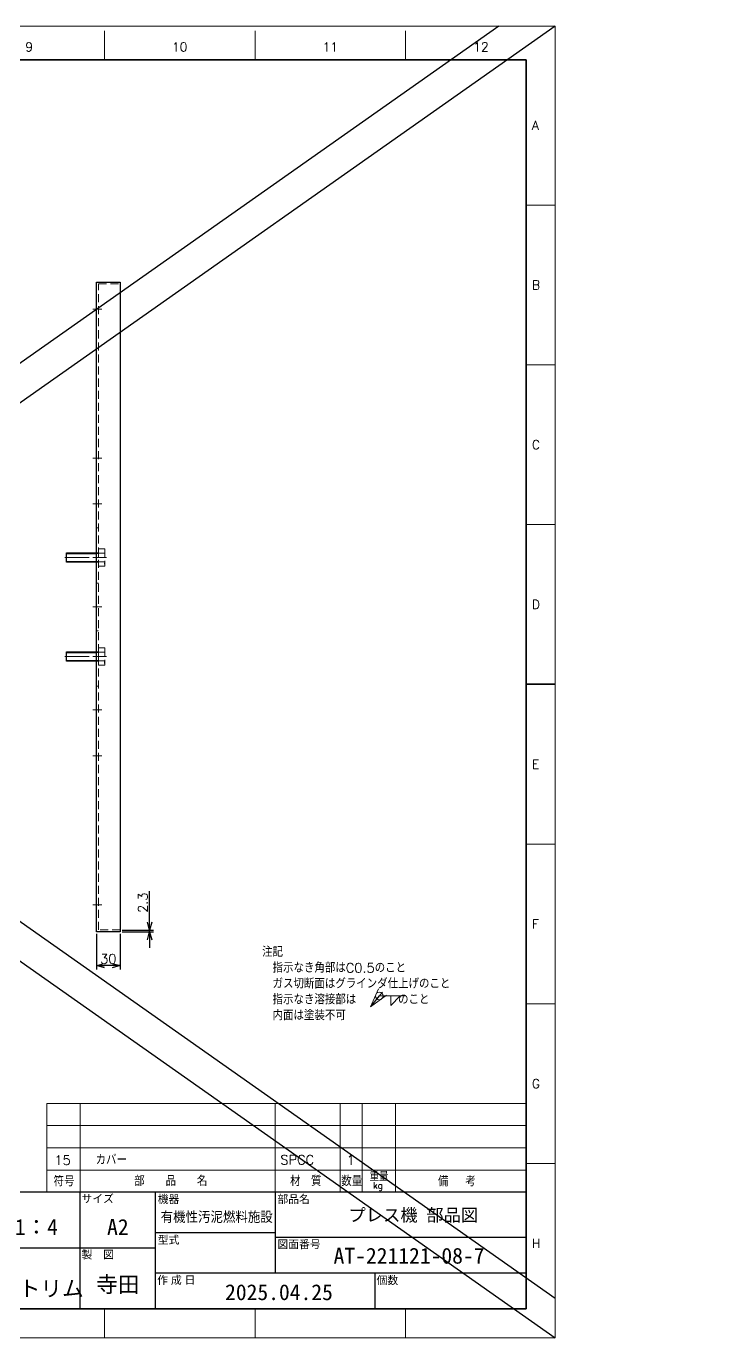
# Model space of a CAD drawing. Header units: millimetres. Extents: x 0 to 7745, y -34 to 1846.
# Drawn here: x 1684 to 2538, y 0 to 1655 of the extents above; entities that cross this region are included whole.
import ezdxf
from ezdxf import colors
from ezdxf.entities.mleader import LeaderData, LeaderLine
from ezdxf.enums import TextEntityAlignment as Align
from ezdxf.math import Vec2, Vec3

# ---------------------------------------------------------------- set-up
doc = ezdxf.new("R2010")
doc.units = ezdxf.units.MM
doc.header["$LTSCALE"] = 1.6
doc.header["$PDMODE"] = 99
doc.header["$PDSIZE"] = 1
doc.linetypes.add('CENTER2', pattern=[28.575, 19.05, -3.175, 3.175, -3.175])
doc.linetypes.add('HIDDEN', pattern=[9.525, 6.35, -3.175])
for name, color, linetype, lineweight in [('04_HIDDEN', 2, 'HIDDEN', 13), ('05_CENTER', 4, 'CENTER2', 13), ('07_TEXT', 3, 'Continuous', 13), ('08_DIM', 3, 'Continuous', 13), ('90_FRAME', 5, 'Continuous', 35)]:
    doc.layers.add(name, color=color, linetype=linetype, lineweight=lineweight)
doc.layers.add('10_DRAFT', color=8, linetype='Continuous', lineweight=0, plot=False)
doc.layers.add('91_BLANK', color=5, linetype='Continuous', lineweight=0, plot=False)
doc.styles.add('KSS_TXT', font='txt.shx', dxfattribs={"bigfont": 'extfont2.shx'})
doc.styles.add('KSS_TXT_L', font='txt.shx', dxfattribs={"height": 12, "bigfont": 'extfont2.shx'})
doc.styles.add('MS_G', font='MS Gothic.ttf')
doc.styles.get("Standard").update_dxf_attribs({"font": 'txt.shx', "bigfont": 'extfont2.shx'})
doc.styles.add('表題用', font='MS PGothic.ttf')
doc.dimstyles.new('KSS_DIM', dxfattribs={"dimscale": 4, "dimtxt": 3, "dimasz": 2.5, "dimexe": 1.25, "dimexo": 0.625, "dimtad": 1, "dimdsep": 46, "dimtxsty": 'KSS_TXT', "dimblk": 'OPEN30', "dimcen": 0, "dimazin": 2, "dimtfac": 0.75, "dimtmove": 0, "dimatfit": 3, "dimldrblk": 'OPEN30', "dimfxl": 1.25, "dimtolj": 1, "dimarcsym": 0})

# ---------------------------------------------------------------- blocks, each defined once
blk = doc.blocks.new('Weld-line')
blk.add_line((0, 0), (1, 0))
blk = doc.blocks.new('Weld10-s5')
blk.add_circle((0, 0), 2)
blk = doc.blocks.new('Weld10-a1')
for p, q in [((5, 0), (0, 5)), ((0, 5), (0, 0)), ((0, 0), (5, 0))]:
    blk.add_line(p, q)
at = {"width": 0.9}
blk.add_attdef('S', text='', height=2.8, dxfattribs=at).set_placement((-2, 1), align=Align.RIGHT)
blk.add_attdef('L', (8, 1), '', height=2.8, dxfattribs=at)
blk = doc.blocks.new('_Open30')
at = {"color": 0, "linetype": 'ByBlock', "lineweight": -2}
for p, q in [((-1, 0.268), (0, 0)), ((0, 0), (-1, -0.268)), ((0, 0), (-1, 0))]:
    blk.add_line(p, q, dxfattribs=at)
blk = doc.blocks.new('A$C32E92F6D_1')
at = {"color": 0}
for p, q in [((-11, 8), (11, 8)), ((-11, 0), (-11, 8)), ((-11, 0), (11, 0)), ((-5.5, 0), (-5.5, 8)), ((5.5, 0), (5.5, 8)), ((11, 0), (11, 8))]:
    blk.add_line(p, q, dxfattribs=at)
at = {"color": 0, "linetype": 'CENTER2'}
blk.add_line((0, -42.1), (0, 10.1), dxfattribs=at)
at = {"color": 0, "linetype": 'HIDDEN'}
for p, q in [((-6, -40), (-6, 0)), ((-5.1, -40), (-5.1, 0)), ((5.1, -40), (5.1, 0)), ((6, -40), (6, 0)), ((-6, -40), (6, -40))]:
    blk.add_line(p, q, dxfattribs=at)
at = {"layer": '10_DRAFT', "style": 'KSS_TXT_L'}
blk.add_text('BT-M12x40L', height=0.3, dxfattribs=at).set_placement((6.3, 7.7))
blk = doc.blocks.new('*D152')
at = {"layer": '08_DIM', "color": 0, "lineweight": -2, "transparency": 16777216}
for p, q in [((1773.1, 509.9), (1773.1, 464.7)), ((1803.1, 509.9), (1803.1, 464.7)), ((1793.1, 469.7), (1783.1, 469.7))]:
    blk.add_line(p, q, dxfattribs=at)
at = {"layer": 'Defpoints', "color": 0, "transparency": 16777216}
for p in [(1773.1, 512.4), (1803.1, 512.4), (1773.1, 469.7)]:
    blk.add_point(p, dxfattribs=at)
at = {"layer": '08_DIM', "color": 0, "lineweight": -2, "transparency": 16777216, "xscale": 10, "yscale": 10, "zscale": 10, "rotation": 180}
blk.add_blockref('_Open30', (1773.1, 469.7), dxfattribs=at)
at = {"layer": '08_DIM', "color": 0, "lineweight": -2, "transparency": 16777216, "xscale": 10, "yscale": 10, "zscale": 10}
blk.add_blockref('_Open30', (1803.1, 469.7), dxfattribs=at)
at = {"layer": '08_DIM', "color": 0, "transparency": 16777216, "insert": (1788.1, 478.2), "char_height": 12, "attachment_point": 5, "style": 'KSS_TXT'}
blk.add_mtext('\\A1;30', dxfattribs=at)
blk = doc.blocks.new('*D156')
at = {"layer": '08_DIM', "color": 0, "lineweight": -2, "transparency": 16777216}
for p, q in [((1840.1, 524.7), (1840.1, 563.7)), ((1805.6, 514.7), (1845.1, 514.7)), ((1840.1, 512.4), (1840.1, 514.7)), ((1805.6, 512.4), (1845.1, 512.4)), ((1840.1, 502.4), (1840.1, 492.4))]:
    blk.add_line(p, q, dxfattribs=at)
at = {"layer": 'Defpoints', "color": 0, "transparency": 16777216}
for p in [(1803.1, 514.7), (1840.1, 514.7), (1803.1, 512.4)]:
    blk.add_point(p, dxfattribs=at)
at = {"layer": '08_DIM', "color": 0, "lineweight": -2, "transparency": 16777216, "xscale": 10, "yscale": 10, "zscale": 10}
for p, rotation in [((1840.1, 514.7), 270), ((1840.1, 512.4), 90)]:
    blk.add_blockref('_Open30', p, dxfattribs=dict(at, rotation=rotation))
at = {"layer": '08_DIM', "color": 0, "transparency": 16777216, "insert": (1831.6, 549.2), "char_height": 12, "attachment_point": 5, "rotation": 90, "style": 'KSS_TXT'}
blk.add_mtext('\\A1;2.3', dxfattribs=at)
blk = doc.blocks.new('AM_BALLOON1')
at = {"transparency": 16777216}
blk.add_circle((0, 0), 5, dxfattribs=at)
blk.add_attdef('B_NUMBER', text='', height=3, dxfattribs=at).set_placement((0, 0), align=Align.MIDDLE_CENTER)
blk = doc.blocks.new('_OPEN')
at = {"color": 0, "linetype": 'ByBlock'}
for p, q in [((-1, 0.17), (0, 0)), ((0, 0), (-1, -0.17)), ((0, 0), (-1, 0))]:
    blk.add_line(p, q, dxfattribs=at)
blk = doc.blocks.new('Jis_w20130906110600')
blk.add_blockref('Weld10-s5', (0, 0))
at = {"xscale": -1, "rotation": 180}
blk.add_blockref('Weld10-a1', (6, 0), dxfattribs=at)
at = {"layer": '08_DIM', "xscale": 14, "yscale": 14, "zscale": 14}
blk.add_blockref('Weld-line', (0, 0), dxfattribs=at)
at = {"style": 'KSS_TXT', "flags": 1}
blk.add_attdef('JISINFO', (0, 0), '', height=3, dxfattribs=at)
at = {"layer": '08_DIM'}
blk.add_leader([(-4.63, -5.77), (0, 0)], dimstyle='KSS_DIM', dxfattribs=at)

msp = doc.modelspace()

# ---------------------------------------------------------------- linework, layer by layer
for p, q in [((0, 1655.492), (2352.09, 0)), ((2352.09, 1655.492), (0, 0)), ((2281.051, 1655.492), (0, 50)), ((71.039, 1655.492), (2352.09, 50)), ((1735.44, 978.927), (1735.44, 990.927)), ((1735.44, 990.927), (1773.14, 990.927)), ((1735.44, 989.98), (1773.14, 989.98)), ((1735.44, 979.874), (1773.14, 979.874)), ((1773.14, 978.927), (1735.44, 978.927)), ((1735.44, 853.927), (1735.44, 865.927)), ((1735.44, 865.927), (1773.14, 865.927)), ((1735.44, 864.98), (1773.14, 864.98)), ((1735.44, 854.874), (1773.14, 854.874)), ((1773.14, 853.927), (1735.44, 853.927))]:
    msp.add_line(p, q)
at = {"color": 0}
msp.add_lwpolyline([(1773.14, 512.427), (1773.14, 1332.427), (1803.14, 1332.427), (1803.14, 512.427)], close=True, dxfattribs=at)
at = {"layer": '04_HIDDEN'}
for p, q in [((1775.44, 514.727), (1775.44, 1330.127)), ((1775.44, 1330.127), (1803.14, 1330.127)), ((1775.44, 1022.427), (1773.14, 1022.427)), ((1775.44, 952.427), (1773.14, 952.427)), ((1775.44, 892.427), (1773.14, 892.427)), ((1775.44, 822.427), (1773.14, 822.427)), ((1803.14, 514.727), (1775.44, 514.727))]:
    msp.add_line(p, q, dxfattribs=at)
at = {"layer": '05_CENTER'}
for p, q in [((1768.578, 1298.427), (1779.982, 1298.427)), ((1768.578, 1110.427), (1779.982, 1110.427)), ((1768.578, 1052.427), (1779.982, 1052.427)), ((1768.578, 984.927), (1779.982, 984.927)), ((1768.578, 922.427), (1779.982, 922.427)), ((1768.578, 859.927), (1779.982, 859.927)), ((1768.578, 792.427), (1779.982, 792.427)), ((1768.578, 734.427), (1779.982, 734.427)), ((1768.578, 546.427), (1779.982, 546.427))]:
    msp.add_line(p, q, dxfattribs=at)
at = {"layer": '10_DRAFT'}
msp.add_line((1775.44, 922.427), (1773.14, 922.427), dxfattribs=at)
at = {"layer": '90_FRAME', "color": 4, "lineweight": 13}
for p, q in [((1783.073, 1613), (1783.073, 1649.812)), ((1973.164, 1613), (1973.164, 1649.812)), ((2163.255, 1613), (2163.255, 1649.812)), ((2352.09, 1429.72), (2315.279, 1429.72)), ((2352.09, 1228.088), (2315.279, 1228.088)), ((2352.09, 1026.456), (2315.279, 1026.456)), ((2352.09, 623.192), (2315.279, 623.192)), ((2352.09, 421.56), (2315.279, 421.56)), ((1710.393, 295.733), (1710.393, 183.733)), ((1710.393, 295.733), (2315.279, 295.733)), ((1752.393, 295.733), (1752.393, 183.733)), ((1998.755, 295.733), (1998.755, 183.733)), ((2080.531, 295.733), (2080.531, 183.733)), ((2108.531, 295.733), (2108.531, 183.733)), ((2150.531, 295.733), (2150.531, 183.733)), ((1710.393, 267.733), (2315.279, 267.733)), ((1710.393, 239.733), (2315.279, 239.733)), ((2352.09, 219.928), (2315.279, 219.928)), ((1710.393, 211.733), (2315.279, 211.733)), ((1783.073, 0), (1783.073, 36.647)), ((1973.164, 0), (1973.164, 36.647)), ((2163.255, 0), (2163.255, 36.647))]:
    msp.add_line(p, q, dxfattribs=at)
at = {"layer": '90_FRAME'}
msp.add_line((2352.09, 824.824), (2315.279, 824.824), dxfattribs=at)
at = {"layer": '90_FRAME', "color": 0, "lineweight": 25}
for p, q in [((1752.393, 36.647), (1752.393, 183.733)), ((1847.707, 36.647), (1847.707, 183.733)), ((1998.755, 183.733), (1998.755, 81.904)), ((1847.707, 132.819), (1998.755, 132.819)), ((1998.755, 127.162), (2315.279, 127.162)), ((1847.707, 113.019), (1523.279, 113.019)), ((1847.707, 81.904), (2315.279, 81.904)), ((2124.25, 81.904), (2124.25, 36.647))]:
    msp.add_line(p, q, dxfattribs=at)
at = {"layer": '90_FRAME'}
msp.add_lwpolyline([(110.322, 36.647), (2315.279, 36.647), (2315.279, 1613), (110.322, 1613)], close=True, dxfattribs=at)
at = {"layer": '90_FRAME', "color": 0, "lineweight": 25}
msp.add_lwpolyline([(1523.279, 36.647), (2315.279, 36.647), (2315.279, 183.733), (1523.279, 183.733)], close=True, dxfattribs=at)
at = {"layer": '91_BLANK'}
msp.add_lwpolyline([(0, 0), (2352.09, 0), (2352.09, 1655.492), (0, 1655.492)], close=True, dxfattribs=at)

# ---------------------------------------------------------------- block references
at = {"layer": '04_HIDDEN', "rotation": 270}
for p in [(1775.44, 984.927), (1775.44, 859.927)]:
    msp.add_blockref('A$C32E92F6D_1', p, dxfattribs=at)
at = {"layer": '08_DIM', "xscale": 2.4, "yscale": 2.4, "zscale": 2.4}
msp.add_blockref('Jis_w20130906110600', (2129.997, 431.431), dxfattribs=at)

# ---------------------------------------------------------------- texts
at = {"layer": '07_TEXT', "ltscale": 2, "insert": (1982.123, 492.959), "char_height": 12, "attachment_point": 1}
msp.add_mtext_dynamic_manual_height_columns('注記\\P\u3000指示なき角部はC0.5のこと\\P\u3000ガス切断面はグラインダ仕上げのこと\\P\u3000指示なき溶接部は\u3000\u3000\u3000\u3000のこと\\P\u3000内面は塗装不可', width=285.79017, gutter_width=15, heights=[98.281], dxfattribs=at)
at = {"layer": '90_FRAME', "color": 0, "lineweight": 13, "style": 'KSS_TXT'}
for s, p in [('9', (1688.028, 1620.332)), ('10', (1878.119, 1620.332)), ('11', (2068.209, 1620.332)), ('12', (2258.3, 1620.332))]:
    msp.add_text(s, height=11.36, dxfattribs=at).set_placement(p, align=Align.BOTTOM_CENTER)
for s, p in [('A', (2322.597, 1530.536)), ('B', (2322.597, 1328.904)), ('C', (2322.597, 1127.272)), ('D', (2322.597, 925.64)), ('E', (2322.597, 724.008)), ('F', (2322.597, 522.376)), ('G', (2322.597, 320.744)), ('H', (2322.597, 119.111))]:
    msp.add_text(s, height=11.36, dxfattribs=at).set_placement(p, align=Align.MIDDLE_LEFT)
at = {"layer": '90_FRAME', "color": 3, "lineweight": 13}
for s, p in [('15', (1730.363, 224.223)), ('1', (2093.988, 224.424))]:
    msp.add_text(s, height=12, dxfattribs=at).set_placement(p, align=Align.MIDDLE_CENTER)
for s, height, p in [('カバー', 12, (1771.9, 218.531)), ('SPCC', 12, (2005.2, 218.69)), ('符号', 12, (1718.945, 191.359)), ('部\u3000\u3000品\u3000\u3000名', 12, (1820.674, 191.794)), ('材\u3000質', 12, (2017.428, 191.65)), ('数量', 12, (2082.002, 191.56)), ('重量', 10, (2117.678, 198.104)), ('備  考', 12, (2204.053, 191.359)), ('kg', 8, (2122.098, 188.32))]:
    msp.add_text(s, height=height, dxfattribs=at).set_placement(p)
at = {"layer": '90_FRAME', "color": 0, "style": '表題用'}
for s, p in [('サイズ', (1754.187, 175.622)), ('機器', (1850.425, 175.041)), ('部品名', (2001.473, 175.041)), ('型式', (1850.425, 123.627)), ('図面番号', (2001.473, 117.97)), ('製\u3000図', (1754.187, 104.908)), ('作 成 日', (1849.735, 72.833)), ('個数', (2126.625, 72.556))]:
    msp.add_text(s, height=10, dxfattribs=at).set_placement(p, align=Align.MIDDLE_LEFT)
at = {"layer": '90_FRAME', "color": 0, "style": 'MS_G'}
msp.add_text('A2', height=20, dxfattribs=at).set_placement((1800.05, 139.89), align=Align.MIDDLE)
at = {"layer": '90_FRAME', "color": 0, "style": 'MS_G', "width": 0.9}
msp.add_text('有機性汚泥燃料施設', height=12.8, dxfattribs=at).set_placement((1924.836, 146.316), align=Align.CENTER)
at = {"layer": '90_FRAME', "color": 0, "style": 'MS_G'}
msp.add_text('プレス機 部品図', height=16, dxfattribs=at).set_placement((2172.988, 146.89), align=Align.CENTER)
for s, p in [('AT-221121-08-7', (2072.334, 93.546)), ('2025.04.25', (1935.378, 47.511))]:
    msp.add_text(s, height=20, dxfattribs=at).set_placement(p)
at = {"layer": '90_FRAME', "color": 4, "style": 'MS_G'}
msp.add_text('アクアトリム', height=20, dxfattribs=at).set_placement((1593.26, 52.212))
at = {"layer": '90_FRAME', "color": 0, "style": 'MS_G'}
for tag, p in [('1：4', (1697.236, 139.89)), ('寺田', (1800.05, 67.762))]:
    msp.add_attdef(tag, text='', height=20, dxfattribs=at).set_placement(p, align=Align.MIDDLE)

# ---------------------------------------------------------------- dimensions: what is measured, and where the dimension line sits
at = {"layer": '08_DIM'}
dim = msp.add_linear_dim(base=(1840.085, 514.727), p1=(1803.14, 512.427), p2=(1803.14, 514.727), angle=90, dimstyle='KSS_DIM', dxfattribs=at)
dim.commit()
dim.dimension.update_dxf_attribs({"geometry": '*D156', "text_midpoint": (1831.585, 549.227)})
dim = msp.add_linear_dim(base=(1773.14, 469.656), p1=(1803.14, 512.427), p2=(1773.14, 512.427), dimstyle='KSS_DIM', dxfattribs=at)
dim.commit()
dim.dimension.update_dxf_attribs({"geometry": '*D152', "text_midpoint": (1788.14, 478.156)})

# ---------------------------------------------------------------- leaders
ml = msp.add_multileader_block('Standard', dxfattribs=at)
ml.set_content('AM_BALLOON1', color=256, scale=5)
ml.set_attribute('B_NUMBER', '15', width=0)
ml.set_leader_properties(color=256, linetype='ByLayer', lineweight=-1)
ml.set_arrow_properties(name='OPEN')
ml.build(insert=Vec2(0, 0))
ml.multileader.update_dxf_attribs({"leader_type": 0, "has_dogleg": 0, "text_right_attachment_type": 6, "dogleg_length": 0, "arrow_head_size": 10, "scale": 2.5, "block_connection_type": 1})
ctx = ml.context
ctx.base_point, ctx.scale, ctx.char_height, ctx.arrow_head_size, ctx.landing_gap_size, ctx.plane_origin = Vec3(2879.573, 1521.239), 2.5, 20, 10, 10, Vec3(2879.573, 1521.239)
ctx.right_attachment, ctx.attachment_type = 6, 1
notes = []
notes.append((ctx, [(0, (0, 0, 0), (0, 0), (1, 0), 1, [])]))
ctx.block.insert = Vec3(2879.573, 1521.239)
ml = msp.add_multileader_block('Standard', dxfattribs=at)
ml.set_content('AM_BALLOON1', color=256, scale=5)
ml.set_attribute('B_NUMBER', '15', width=0)
ml.set_leader_properties(color=256, linetype='ByLayer', lineweight=-1)
ml.set_arrow_properties(name='OPEN')
ml.build(insert=Vec2(0, 0))
ml.multileader.update_dxf_attribs({"leader_type": 0, "has_dogleg": 0, "text_right_attachment_type": 6, "dogleg_length": 0, "arrow_head_size": 10, "scale": 2.5, "block_connection_type": 1})
ctx = ml.context
ctx.base_point, ctx.scale, ctx.char_height, ctx.arrow_head_size, ctx.landing_gap_size, ctx.plane_origin = Vec3(5526.566, 1521.239), 2.5, 20, 10, 10, Vec3(5526.566, 1521.239)
ctx.right_attachment, ctx.attachment_type = 6, 1
notes.append((ctx, [(0, (0, 0, 0), (0, 0), (1, 0), 1, [])]))
ctx.block.insert = Vec3(5526.566, 1521.239)
for ctx, leaders in notes:
    for number, flags, end, landing, length, lines in leaders:
        leader = LeaderData()
        leader.index, (leader.has_last_leader_line, leader.has_dogleg_vector, leader.attachment_direction) = number, flags
        leader.last_leader_point, leader.dogleg_vector, leader.dogleg_length = Vec3(end), Vec3(landing), length
        for number, points, colour, breaks in lines:
            line = LeaderLine()
            line.index, line.vertices, line.color, line.breaks = number, Vec3.list(points), colors.encode_raw_color(colour), breaks
            leader.lines.append(line)
        ctx.leaders.append(leader)

doc.saveas('drawing.dxf')
